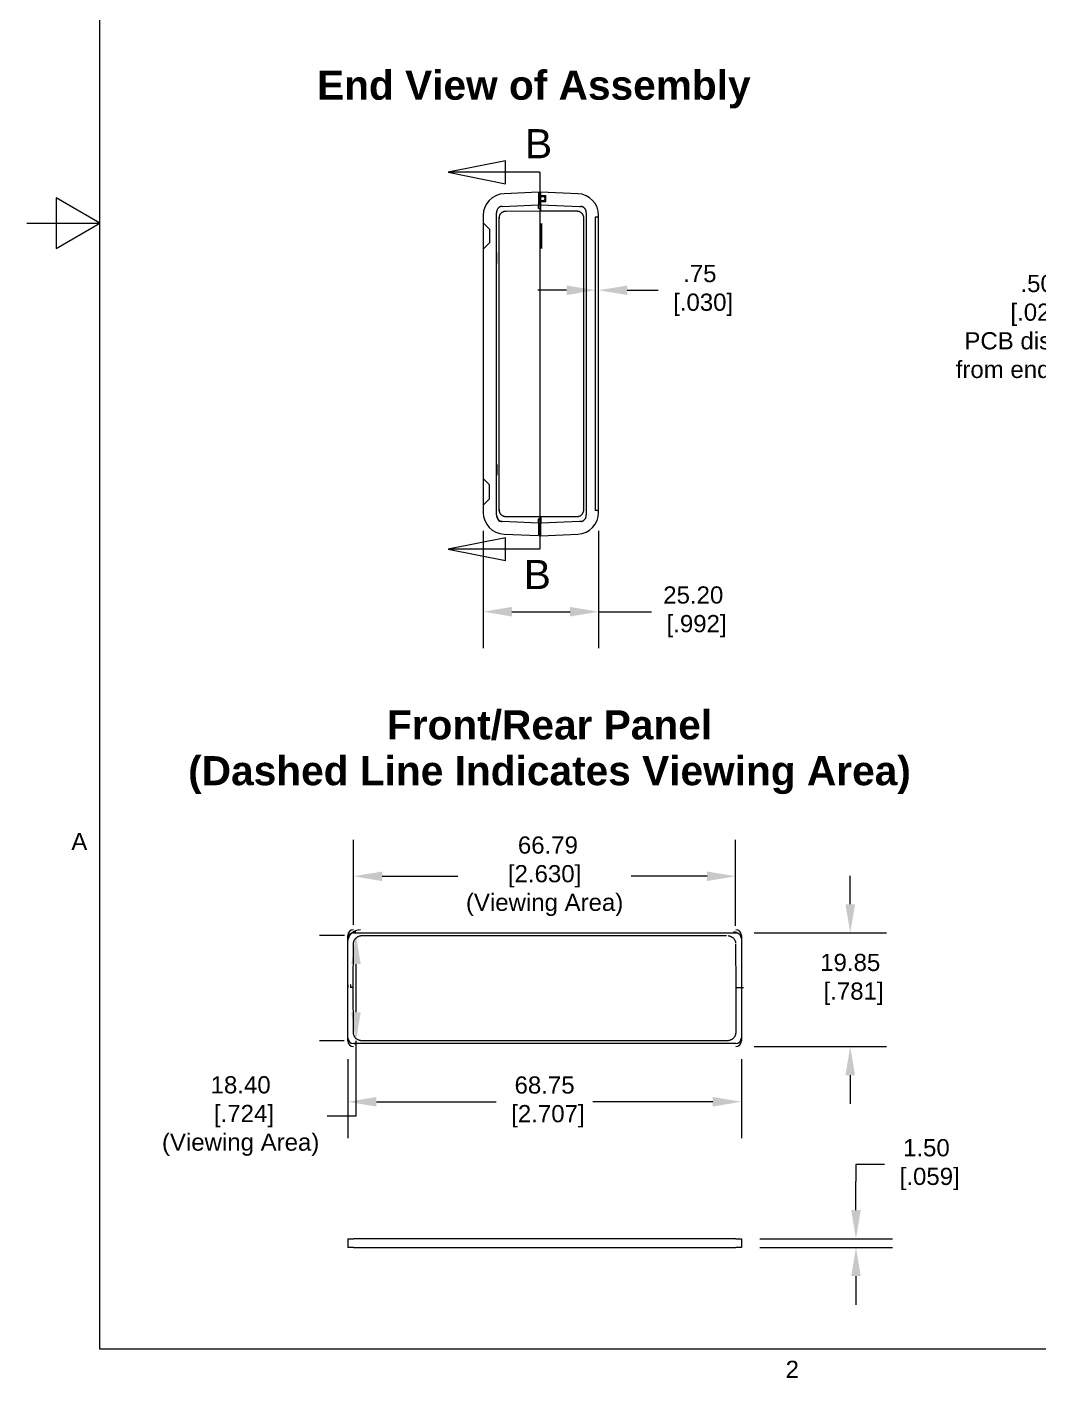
# Model space of a CAD drawing. Header units: millimetres. Extents: x 8 to 690, y 8 to 531.
# Drawn here: x 8.3 to 229.1, y 17.8 to 312.7 of the extents above; entities that cross this region are included whole.
import ezdxf

# ---------------------------------------------------------------- set-up
doc = ezdxf.new("R2010")
doc.units = ezdxf.units.MM
doc.header["$LTSCALE"] = 2.5
for name, color, linetype, lineweight in [('Border (ANSI)', 7, 'Continuous', 9), ('Dimension (ANSI)', 7, 'Continuous', 9), ('Hidden (ANSI)', 7, 'Continuous', 9), ('Section Line (ANSI)', 7, 'Continuous', 9), ('Symbol (ANSI)', 7, 'Continuous', 9), ('Visible (ANSI)', 7, 'Continuous', 9)]:
    doc.layers.add(name, color=color, linetype=linetype, lineweight=lineweight)
doc.styles.add('Label Text (ANSI)', font='ARIAL.TTF')
doc.styles.add('Note Text (ANSI)', font='ARIAL.TTF')
doc.dimstyles.new('Default - mm (ANSI)', dxfattribs={"dimscale": 2.5, "dimtxt": 1.5, "dimasz": 2.5, "dimexe": 3.175, "dimexo": 1.6002, "dimgap": 0.8, "dimtad": 0, "dimtih": 1, "dimtoh": 1, "dimrnd": 1e-08, "dimzin": 4, "dimdsep": 46, "dimtxsty": 'Note Text (ANSI)', "dimcen": 0.09, "dimdle": 10, "dimclrd": 256, "dimclre": 256, "dimclrt": 256, "dimadec": 1, "dimazin": 0, "dimtfac": 2.032, "dimtofl": 0, "dimtmove": 0, "dimatfit": 3, "dimfxl": 0, "dimtolj": 1, "dimtzin": 0, "dimlwd": -1, "dimlwe": -1, "dimarcsym": 0})

# ---------------------------------------------------------------- blocks, each defined once
blk = doc.blocks.new('Borders Default Border')
at = {"layer": 'Border (ANSI)', "flags": 128}
for points in [[(9.65, 9.65), (9.65, 206.25), (269.75, 206.25), (269.75, 9.65), (9.65, 9.65)], [(3.3, 107.95), (9.65, 107.95), (5.84, 110.15), (5.84, 105.75), (9.65, 107.95)]]:
    blk.add_lwpolyline(points, dxfattribs=at)
at = {"layer": 'Border (ANSI)', "char_height": 1.5, "attachment_point": 7, "style": 'Note Text (ANSI)'}
for s, insert in [('A', (7.17, 53.22)), ('2', (69.53, 7.14))]:
    blk.add_mtext(s, dxfattribs=dict(at, insert=insert))
blk = doc.blocks.new('*D5')
at = {"layer": 'Defpoints', "color": 0}
for p in [(78.25, 91.41), (164.18, 91.41), (164.18, 78.12)]:
    blk.add_point(p, dxfattribs=at)
at = {"layer": 'Dimension (ANSI)'}
for p, q in [((78.25, 87.41), (78.25, 70.18)), ((164.18, 87.41), (164.18, 70.18)), ((84.5, 78.12), (110.65, 78.12)), ((157.93, 78.12), (131.78, 78.12))]:
    blk.add_line(p, q, dxfattribs=at)
for points in [[(84.5, 79.16), (84.5, 77.08), (78.25, 78.12)], [(157.93, 79.16), (157.93, 77.08), (164.18, 78.12)]]:
    blk.add_solid(points, dxfattribs=at)
at = {"layer": 'Dimension (ANSI)', "insert": (121.22, 83.66), "char_height": 3.75, "attachment_point": 2, "style": 'Note Text (ANSI)'}
blk.add_mtext('\\A1;68.75\\P [2.707]', dxfattribs=at)
blk = doc.blocks.new('*D6')
at = {"layer": 'Defpoints', "color": 0}
for p in [(162.92, 127.34), (79.52, 112.76), (162.92, 112.55)]:
    blk.add_point(p, dxfattribs=at)
at = {"layer": 'Dimension (ANSI)'}
for p, q in [((79.52, 116.76), (79.52, 135.27)), ((162.92, 116.55), (162.92, 135.27)), ((85.77, 127.34), (102.29, 127.34)), ((156.67, 127.34), (140.14, 127.34))]:
    blk.add_line(p, q, dxfattribs=at)
for points in [[(85.77, 128.38), (85.77, 126.29), (79.52, 127.34)], [(156.67, 128.38), (156.67, 126.29), (162.92, 127.34)]]:
    blk.add_solid(points, dxfattribs=at)
at = {"layer": 'Dimension (ANSI)', "insert": (121.22, 127.34), "char_height": 3.75, "attachment_point": 5, "style": 'Note Text (ANSI)'}
blk.add_mtext('\\A1; 66.79\\P[2.630]\\P\\fArial|b0|i0;\\H3.7500;(Viewing Area)', dxfattribs=at)
blk = doc.blocks.new('*D7')
at = {"layer": 'Defpoints', "color": 0}
for p in [(81.54, 114.41), (80.05, 91.41), (81.51, 91.41)]:
    blk.add_point(p, dxfattribs=at)
at = {"layer": 'Dimension (ANSI)'}
for p, q in [((77.54, 114.41), (72.11, 114.41)), ((80.05, 108.16), (80.05, 97.66)), ((77.51, 91.41), (72.11, 91.41)), ((80.05, 91.41), (80.05, 74.97)), ((80.05, 74.97), (73.8, 74.97))]:
    blk.add_line(p, q, dxfattribs=at)
for points in [[(79.01, 108.16), (81.09, 108.16), (80.05, 114.41)], [(79.01, 97.66), (81.09, 97.66), (80.05, 91.41)]]:
    blk.add_solid(points, dxfattribs=at)
at = {"layer": 'Dimension (ANSI)', "insert": (54.88, 83.7), "char_height": 3.75, "attachment_point": 2, "style": 'Note Text (ANSI)'}
blk.add_mtext('\\A1;18.40\\P [.724]\\P(Viewing Area)', dxfattribs=at)
blk = doc.blocks.new('*D8')
at = {"layer": 'Defpoints', "color": 0}
for p in [(162.93, 114.97), (162.93, 90.16), (187.93, 90.16)]:
    blk.add_point(p, dxfattribs=at)
at = {"layer": 'Dimension (ANSI)'}
for p, q in [((187.93, 121.22), (187.93, 127.47)), ((166.93, 114.97), (195.87, 114.97)), ((166.93, 90.16), (195.87, 90.16)), ((187.93, 83.91), (187.93, 77.66))]:
    blk.add_line(p, q, dxfattribs=at)
for points in [[(186.89, 121.22), (188.98, 121.22), (187.93, 114.97)], [(186.89, 83.91), (188.98, 83.91), (187.93, 90.16)]]:
    blk.add_solid(points, dxfattribs=at)
at = {"layer": 'Dimension (ANSI)', "insert": (187.93, 110.41), "char_height": 3.75, "attachment_point": 2, "style": 'Note Text (ANSI)'}
blk.add_mtext('\\A1;19.85\\P [.781]', dxfattribs=at)
blk = doc.blocks.new('*D9')
at = {"layer": 'Defpoints', "color": 0}
for p in [(164.18, 48.22), (164.18, 46.34), (189.18, 46.34)]:
    blk.add_point(p, dxfattribs=at)
at = {"layer": 'Dimension (ANSI)'}
for p, q in [((195.43, 64.44), (189.18, 64.44)), ((189.18, 64.44), (189.18, 60.72)), ((189.18, 54.47), (189.18, 60.72)), ((168.18, 48.22), (197.12, 48.22)), ((168.18, 46.34), (197.12, 46.34)), ((189.18, 40.09), (189.18, 33.84))]:
    blk.add_line(p, q, dxfattribs=at)
for points in [[(188.14, 54.47), (190.23, 54.47), (189.18, 48.22)], [(188.14, 40.09), (190.23, 40.09), (189.18, 46.34)]]:
    blk.add_solid(points, dxfattribs=at)
at = {"layer": 'Dimension (ANSI)', "insert": (204.55, 69.97), "char_height": 3.75, "attachment_point": 2, "style": 'Note Text (ANSI)'}
blk.add_mtext('\\A1;1.50\\P [.059]', dxfattribs=at)
blk = doc.blocks.new('2dTransSection1')
at = {"layer": 'Section Line (ANSI)', "linetype": 'Continuous'}
for p, q in [((45.07, 113.4), (40.07, 112.4)), ((45.07, 111.4), (45.07, 113.4)), ((45.07, 112.4), (40.07, 112.4)), ((40.07, 112.4), (45.07, 111.4)), ((48.07, 112.4), (45.07, 112.4)), ((48.07, 112.4), (48.07, 79.49)), ((45.07, 80.49), (40.07, 79.49)), ((45.07, 78.49), (45.07, 80.49)), ((45.07, 79.49), (40.07, 79.49)), ((40.07, 79.49), (45.07, 78.49)), ((48.07, 79.49), (45.07, 79.49))]:
    blk.add_line(p, q, dxfattribs=at)
at = {"layer": 'Section Line (ANSI)'}
for p, q in [((48.07, 112.4), (48.07, 110.99)), ((48.07, 80.9), (48.07, 79.49))]:
    blk.add_line(p, q, dxfattribs=at)
at = {"layer": 'Section Line (ANSI)', "linetype": 'Continuous', "flags": 128}
for points in [[(45.07, 113.4), (40.07, 112.4), (45.07, 111.4), (45.07, 113.4)], [(45.07, 80.49), (40.07, 79.49), (45.07, 78.49), (45.07, 80.49)]]:
    blk.add_lwpolyline(points, dxfattribs=at)
at = {"layer": 'Section Line (ANSI)'}
for points in [[(45.07, 113.4), (40.07, 112.4), (45.07, 111.4), (45.07, 113.4)], [(45.07, 80.49), (40.07, 79.49), (45.07, 78.49), (45.07, 80.49)]]:
    blk.add_solid(points, dxfattribs=at)
at = {"layer": 'Section Line (ANSI)', "char_height": 2.54, "attachment_point": 7, "style": 'Label Text (ANSI)'}
for insert in [(46.78, 113.62), (46.67, 76.01)]:
    blk.add_mtext('B', dxfattribs=dict(at, insert=insert))
blk = doc.blocks.new('*D36')
at = {"layer": 'Defpoints', "color": 0}
for p in [(133.02, 271.56), (132.27, 271.16), (132.27, 255.24)]:
    blk.add_point(p, dxfattribs=at)
at = {"layer": 'Dimension (ANSI)'}
for p, q in [((126.02, 255.24), (119.77, 255.24)), ((139.27, 255.24), (145.99, 255.24))]:
    blk.add_line(p, q, dxfattribs=at)
for points in [[(126.02, 256.28), (126.02, 254.19), (132.27, 255.24)], [(139.27, 256.28), (139.27, 254.19), (133.02, 255.24)]]:
    blk.add_solid(points, dxfattribs=at)
at = {"layer": 'Dimension (ANSI)', "insert": (155.1, 260.76), "char_height": 3.75, "attachment_point": 2, "style": 'Note Text (ANSI)'}
blk.add_mtext('\\A1;.75\\P [.030]', dxfattribs=at)
blk = doc.blocks.new('*D37')
at = {"layer": 'Defpoints', "color": 0}
for p in [(107.82, 206.76), (133.02, 206.76), (133.02, 185.08)]:
    blk.add_point(p, dxfattribs=at)
at = {"layer": 'Dimension (ANSI)'}
for p, q in [((107.82, 202.76), (107.82, 177.14)), ((133.02, 202.76), (133.02, 177.14)), ((114.07, 185.08), (126.77, 185.08)), ((133.02, 185.08), (144.56, 185.08))]:
    blk.add_line(p, q, dxfattribs=at)
for points in [[(114.07, 186.12), (114.07, 184.04), (107.82, 185.08)], [(126.77, 186.12), (126.77, 184.04), (133.02, 185.08)]]:
    blk.add_solid(points, dxfattribs=at)
at = {"layer": 'Dimension (ANSI)', "insert": (153.67, 190.61), "char_height": 3.75, "attachment_point": 2, "style": 'Note Text (ANSI)'}
blk.add_mtext('\\A1;25.20\\P [.992]', dxfattribs=at)
blk = doc.blocks.new('*D38')
at = {"layer": 'Defpoints', "color": 0}
for p in [(261.06, 273.54), (261.56, 272.23), (261.06, 247.23)]:
    blk.add_point(p, dxfattribs=at)
at = {"layer": 'Dimension (ANSI)'}
for p, q in [((254.81, 247.23), (248.28, 247.23)), ((267.81, 247.23), (274.06, 247.23))]:
    blk.add_line(p, q, dxfattribs=at)
for points in [[(254.81, 248.27), (254.81, 246.19), (261.06, 247.23)], [(267.81, 248.27), (267.81, 246.19), (261.56, 247.23)]]:
    blk.add_solid(points, dxfattribs=at)
at = {"layer": 'Dimension (ANSI)', "insert": (228.72, 258.59), "char_height": 3.75, "attachment_point": 2, "style": 'Note Text (ANSI)'}
blk.add_mtext('\\A1;.50\\P [.020]\\PPCB distance\\Pfrom end Panel', dxfattribs=at)

msp = doc.modelspace()

# ---------------------------------------------------------------- linework, layer by layer
at = {"layer": 'Hidden (ANSI)'}
for p, q in [((120.42, 275.935), (121.52, 275.935)), ((120.42, 275.735), (121.02, 275.735)), ((120.42, 274.835), (121.02, 274.835)), ((120.42, 274.635), (121.52, 274.635)), ((121.32, 275.135), (121.32, 275.435)), ((121.52, 274.635), (121.52, 275.935)), ((120.42, 273.91), (119.92, 273.888)), ((109.22, 268.587), (107.82, 269.987)), ((109.22, 268.587), (109.22, 265.587)), ((111.32, 271.174), (111.32, 270.905)), ((120.295, 269.8), (120.295, 264.374)), ((120.545, 269.805), (120.545, 264.37)), ((132.77, 271.162), (132.27, 271.162)), ((132.27, 271.162), (132.27, 207.162)), ((109.22, 265.587), (107.82, 264.187)), ((110.82, 261.097), (110.82, 263.477)), ((110.82, 217.227), (110.82, 214.847)), ((109.22, 212.737), (107.82, 214.137)), ((109.22, 209.737), (109.22, 212.737)), ((109.22, 209.737), (107.82, 208.337)), ((111.32, 207.419), (111.32, 207.15)), ((132.77, 207.162), (132.27, 207.162)), ((111.87, 204.787), (111.32, 204.787)), ((120.42, 205.316), (119.92, 205.32)), ((119.92, 205.32), (119.92, 205.274)), ((119.92, 204.437), (120.42, 204.415)), ((78.246, 113.724), (78.246, 114.412)), ((164.184, 114.412), (164.184, 113.724)), ((78.912, 103.662), (78.855, 103.662)), ((78.907, 103.037), (78.912, 103.662)), ((162.934, 90.849), (79.496, 90.849))]:
    msp.add_line(p, q, dxfattribs=at)
at = {"layer": 'Hidden (ANSI)', "linetype": 'Continuous'}
for p, q in [((78.246, 91.412), (78.246, 113.724)), ((79.496, 114.974), (162.934, 114.974)), ((164.184, 113.724), (164.184, 91.412))]:
    msp.add_line(p, q, dxfattribs=at)
at = {"layer": 'Hidden (ANSI)'}
for centre, radius, start, end in [((121.02, 275.435), 0.3, 0, 90), ((121.02, 275.135), 0.3, 270, 0), ((132.77, 271.412), 0.25, 270, 0), ((132.77, 206.912), 0.25, 0, 90), ((111.87, 205.787), 1, 180, 270), ((81.025, 112.849), 2.812, 90, 177.5), ((79.496, 114.412), 1.25, 90, 180), ((162.934, 114.412), 1.25, 0, 90), ((79.496, 92.099), 1.25, 180, 270), ((162.934, 92.099), 1.25, 270, 0)]:
    msp.add_arc(centre, radius, start, end, dxfattribs=at)
at = {"layer": 'Hidden (ANSI)', "linetype": 'Continuous'}
for centre, start, end in [((79.496, 113.724), 90, 180), ((162.934, 113.724), 0, 90), ((79.496, 91.412), 180, 270), ((162.934, 91.412), 270, 0)]:
    msp.add_arc(centre, 1.25, start, end, dxfattribs=at)
at = {"layer": 'Visible (ANSI)'}
for p, q in [((119.92, 276.64), (112.363, 276.31)), ((119.92, 276.64), (119.92, 273.943)), ((120.42, 275.735), (119.92, 275.735)), ((120.42, 273.965), (120.42, 276.662)), ((128.477, 276.31), (120.42, 276.662)), ((107.82, 271.565), (107.82, 206.759)), ((110.728, 206.194), (110.728, 272.13)), ((111.932, 273.539), (119.92, 273.888)), ((112.808, 272.529), (120.42, 272.56)), ((119.92, 273.888), (119.92, 273.943)), ((119.92, 273.05), (119.92, 273.888)), ((120.42, 273.054), (119.92, 273.05)), ((120.42, 273.965), (120.42, 273.91)), ((120.42, 273.054), (120.42, 273.91)), ((120.42, 273.91), (128.946, 273.537)), ((120.42, 272.56), (120.42, 273.054)), ((120.42, 273.054), (120.42, 273.054)), ((120.42, 272.56), (120.42, 272.56)), ((120.42, 272.56), (128.225, 272.544)), ((130.308, 272.125), (130.308, 206.2)), ((133.02, 206.759), (133.02, 271.565)), ((111.32, 207.419), (111.32, 270.905)), ((129.72, 270.922), (129.72, 207.402)), ((119.92, 204.437), (111.932, 204.785)), ((120.419, 205.765), (112.808, 205.796)), ((119.92, 204.437), (119.92, 205.274)), ((119.92, 205.274), (120.42, 205.271)), ((120.42, 204.845), (119.92, 204.845)), ((119.92, 204.381), (119.92, 204.437)), ((119.92, 204.381), (119.92, 201.684)), ((120.42, 205.765), (120.419, 205.765)), ((128.225, 205.78), (120.42, 205.765)), ((120.42, 205.765), (120.42, 205.271)), ((120.42, 205.271), (120.42, 205.271)), ((120.42, 205.271), (120.42, 204.415)), ((128.946, 204.787), (120.42, 204.415)), ((120.42, 204.415), (120.42, 204.36)), ((120.42, 201.662), (120.42, 204.36)), ((112.363, 202.014), (119.92, 201.684)), ((120.42, 202.59), (119.92, 202.59)), ((120.42, 201.662), (128.477, 202.014)), ((78.318, 103.037), (78.318, 103.662)), ((79.468, 103.037), (78.851, 103.037)), ((78.851, 103.037), (78.851, 103.037)), ((162.962, 103.037), (162.942, 93.28)), ((162.962, 103.037), (163.58, 103.037)), ((163.58, 103.037), (163.58, 103.037)), ((163.58, 103.037), (164.649, 103.037)), ((78.246, 48.218), (79.496, 48.218)), ((78.246, 48.218), (78.246, 46.343)), ((162.934, 48.218), (79.496, 48.218)), ((162.934, 48.218), (164.184, 48.218)), ((164.184, 48.218), (164.184, 46.343)), ((79.496, 46.343), (78.246, 46.343)), ((79.496, 46.343), (162.934, 46.343)), ((164.184, 46.343), (162.934, 46.343))]:
    msp.add_line(p, q, dxfattribs=at)
at = {"layer": 'Visible (ANSI)', "linetype": 'Continuous'}
for p, q in [((79.468, 103.037), (79.507, 112.552)), ((81.536, 114.412), (160.894, 114.412)), ((162.923, 112.552), (162.962, 103.037)), ((79.488, 93.28), (79.468, 103.037)), ((160.915, 91.412), (81.515, 91.412))]:
    msp.add_line(p, q, dxfattribs=at)
at = {"layer": 'Visible (ANSI)', "flags": 128}
for points in [[(110.935, 272.944), (110.918, 272.913), (110.901, 272.882), (110.885, 272.851), (110.87, 272.819), (110.856, 272.787), (110.842, 272.754), (110.829, 272.721), (110.817, 272.688), (110.806, 272.654), (110.796, 272.62), (110.786, 272.586), (110.777, 272.552), (110.769, 272.518), (110.762, 272.483), (110.755, 272.448), (110.749, 272.413), (110.744, 272.378), (110.74, 272.343), (110.736, 272.308), (110.733, 272.272), (110.731, 272.237), (110.729, 272.201), (110.728, 272.166), (110.728, 272.13)], [(111.891, 273.537), (111.842, 273.532), (111.794, 273.526), (111.746, 273.517), (111.698, 273.507), (111.651, 273.495), (111.604, 273.482), (111.558, 273.466), (111.512, 273.448), (111.467, 273.429), (111.424, 273.408), (111.381, 273.384), (111.339, 273.36), (111.298, 273.333), (111.258, 273.305), (111.219, 273.275), (111.182, 273.243), (111.146, 273.211), (111.112, 273.176), (111.078, 273.141), (111.047, 273.104), (111.017, 273.065), (110.988, 273.026), (110.961, 272.985), (110.935, 272.944)], [(111.346, 271.232), (111.359, 271.302), (111.375, 271.374), (111.394, 271.446), (111.417, 271.52), (111.444, 271.594), (111.475, 271.668), (111.511, 271.742), (111.551, 271.815), (111.595, 271.887), (111.643, 271.956), (111.695, 272.021), (111.751, 272.084), (111.811, 272.144), (111.874, 272.2), (111.941, 272.252), (112.01, 272.3), (112.083, 272.343), (112.158, 272.383), (112.235, 272.417), (112.314, 272.447), (112.394, 272.472), (112.476, 272.493), (112.559, 272.508), (112.642, 272.52)], [(111.932, 273.539), (111.93, 273.539), (111.928, 273.539), (111.927, 273.539), (111.925, 273.539), (111.923, 273.539), (111.922, 273.538), (111.92, 273.538), (111.918, 273.538), (111.916, 273.538), (111.915, 273.538), (111.913, 273.538), (111.911, 273.538), (111.91, 273.538), (111.908, 273.538), (111.906, 273.538), (111.904, 273.537), (111.903, 273.537), (111.901, 273.537), (111.899, 273.537), (111.898, 273.537), (111.896, 273.537), (111.894, 273.537), (111.892, 273.537), (111.891, 273.537)], [(112.642, 272.52), (112.649, 272.52), (112.656, 272.521), (112.662, 272.522), (112.669, 272.522), (112.676, 272.523), (112.683, 272.523), (112.69, 272.524), (112.697, 272.524), (112.704, 272.525), (112.711, 272.525), (112.717, 272.526), (112.724, 272.526), (112.731, 272.527), (112.738, 272.527), (112.745, 272.527), (112.752, 272.528), (112.759, 272.528), (112.766, 272.528), (112.773, 272.528), (112.78, 272.528), (112.787, 272.528), (112.794, 272.529), (112.801, 272.529), (112.808, 272.529)], [(128.225, 272.544), (128.232, 272.544), (128.24, 272.544), (128.247, 272.544), (128.254, 272.544), (128.261, 272.544), (128.268, 272.543), (128.275, 272.543), (128.282, 272.543), (128.289, 272.543), (128.296, 272.542), (128.303, 272.542), (128.31, 272.542), (128.317, 272.541), (128.324, 272.541), (128.331, 272.54), (128.338, 272.54), (128.345, 272.539), (128.352, 272.539), (128.359, 272.538), (128.366, 272.538), (128.373, 272.537), (128.38, 272.536), (128.387, 272.536), (128.394, 272.535)], [(128.394, 272.535), (128.477, 272.524), (128.559, 272.508), (128.64, 272.488), (128.72, 272.464), (128.798, 272.434), (128.875, 272.401), (128.95, 272.362), (129.022, 272.319), (129.091, 272.272), (129.157, 272.221), (129.22, 272.166), (129.28, 272.107), (129.337, 272.045), (129.389, 271.98), (129.438, 271.912), (129.483, 271.841), (129.523, 271.768), (129.56, 271.693), (129.593, 271.617), (129.621, 271.541), (129.645, 271.466), (129.665, 271.391), (129.681, 271.318), (129.694, 271.246)], [(128.946, 273.537), (128.953, 273.537), (128.959, 273.537), (128.965, 273.536), (128.972, 273.536), (128.978, 273.536), (128.984, 273.536), (128.991, 273.535), (128.997, 273.535), (129.004, 273.535), (129.01, 273.534), (129.016, 273.534), (129.023, 273.534), (129.029, 273.534), (129.036, 273.533), (129.042, 273.533), (129.048, 273.533), (129.055, 273.532), (129.061, 273.532), (129.068, 273.532), (129.074, 273.532), (129.081, 273.531), (129.087, 273.531), (129.093, 273.531), (129.1, 273.53)], [(130.299, 272.306), (130.29, 272.384), (130.277, 272.461), (130.26, 272.538), (130.239, 272.613), (130.214, 272.688), (130.186, 272.761), (130.153, 272.832), (130.117, 272.902), (130.076, 272.969), (130.032, 273.033), (129.984, 273.095), (129.932, 273.153), (129.876, 273.208), (129.817, 273.26), (129.755, 273.307), (129.69, 273.35), (129.623, 273.389), (129.552, 273.424), (129.48, 273.453), (129.406, 273.478), (129.331, 273.498), (129.255, 273.514), (129.178, 273.524), (129.1, 273.53)], [(130.308, 272.125), (130.308, 272.132), (130.308, 272.14), (130.308, 272.147), (130.308, 272.155), (130.308, 272.162), (130.307, 272.17), (130.307, 272.178), (130.307, 272.185), (130.307, 272.193), (130.306, 272.2), (130.306, 272.208), (130.306, 272.215), (130.305, 272.223), (130.305, 272.23), (130.305, 272.238), (130.304, 272.245), (130.304, 272.253), (130.303, 272.261), (130.302, 272.268), (130.302, 272.276), (130.301, 272.283), (130.301, 272.291), (130.3, 272.298), (130.299, 272.306)], [(111.32, 270.905), (111.32, 270.919), (111.32, 270.933), (111.32, 270.947), (111.321, 270.961), (111.321, 270.975), (111.322, 270.989), (111.322, 271.003), (111.323, 271.016), (111.324, 271.03), (111.324, 271.044), (111.325, 271.058), (111.326, 271.071), (111.328, 271.085), (111.329, 271.099), (111.33, 271.112), (111.332, 271.126), (111.333, 271.139), (111.335, 271.153), (111.336, 271.166), (111.338, 271.18), (111.34, 271.193), (111.342, 271.206), (111.344, 271.219), (111.346, 271.232)], [(129.694, 271.246), (129.696, 271.233), (129.698, 271.22), (129.7, 271.207), (129.702, 271.194), (129.704, 271.181), (129.705, 271.167), (129.707, 271.154), (129.708, 271.141), (129.71, 271.127), (129.711, 271.114), (129.712, 271.1), (129.713, 271.087), (129.714, 271.073), (129.715, 271.06), (129.716, 271.046), (129.717, 271.032), (129.718, 271.019), (129.718, 271.005), (129.719, 270.991), (129.719, 270.978), (129.719, 270.964), (129.72, 270.95), (129.72, 270.936), (129.72, 270.922)], [(111.346, 207.092), (111.344, 207.105), (111.342, 207.118), (111.34, 207.131), (111.338, 207.145), (111.336, 207.158), (111.335, 207.171), (111.333, 207.185), (111.332, 207.198), (111.33, 207.212), (111.329, 207.225), (111.328, 207.239), (111.326, 207.253), (111.325, 207.267), (111.324, 207.28), (111.324, 207.294), (111.323, 207.308), (111.322, 207.322), (111.322, 207.336), (111.321, 207.349), (111.321, 207.363), (111.32, 207.377), (111.32, 207.391), (111.32, 207.405), (111.32, 207.419)], [(112.642, 205.805), (112.559, 205.816), (112.478, 205.832), (112.397, 205.852), (112.317, 205.876), (112.239, 205.905), (112.163, 205.939), (112.088, 205.978), (112.016, 206.021), (111.947, 206.068), (111.881, 206.119), (111.818, 206.174), (111.758, 206.232), (111.702, 206.295), (111.65, 206.36), (111.601, 206.428), (111.557, 206.499), (111.516, 206.571), (111.48, 206.646), (111.447, 206.722), (111.419, 206.798), (111.395, 206.873), (111.375, 206.948), (111.359, 207.021), (111.346, 207.092)], [(129.694, 207.078), (129.682, 207.008), (129.666, 206.937), (129.646, 206.864), (129.623, 206.79), (129.596, 206.716), (129.565, 206.641), (129.529, 206.567), (129.489, 206.494), (129.444, 206.422), (129.396, 206.353), (129.344, 206.287), (129.287, 206.225), (129.228, 206.165), (129.164, 206.109), (129.097, 206.057), (129.027, 206.009), (128.955, 205.965), (128.88, 205.926), (128.802, 205.892), (128.723, 205.862), (128.642, 205.837), (128.56, 205.816), (128.478, 205.801), (128.394, 205.789)], [(129.72, 207.402), (129.72, 207.388), (129.72, 207.374), (129.719, 207.36), (129.719, 207.347), (129.719, 207.333), (129.718, 207.319), (129.718, 207.306), (129.717, 207.292), (129.716, 207.278), (129.715, 207.265), (129.714, 207.251), (129.713, 207.238), (129.712, 207.224), (129.711, 207.211), (129.71, 207.197), (129.708, 207.184), (129.707, 207.17), (129.705, 207.157), (129.704, 207.144), (129.702, 207.131), (129.7, 207.117), (129.698, 207.104), (129.696, 207.091), (129.694, 207.078)], [(110.728, 206.194), (110.728, 206.158), (110.729, 206.123), (110.731, 206.087), (110.733, 206.052), (110.736, 206.017), (110.74, 205.981), (110.744, 205.946), (110.749, 205.911), (110.755, 205.876), (110.762, 205.841), (110.769, 205.807), (110.777, 205.772), (110.786, 205.738), (110.796, 205.704), (110.806, 205.67), (110.817, 205.637), (110.829, 205.603), (110.842, 205.57), (110.856, 205.538), (110.87, 205.505), (110.885, 205.473), (110.901, 205.442), (110.918, 205.411), (110.935, 205.381)], [(110.935, 205.381), (110.961, 205.339), (110.988, 205.298), (111.017, 205.259), (111.047, 205.221), (111.079, 205.184), (111.112, 205.148), (111.146, 205.114), (111.182, 205.081), (111.22, 205.049), (111.258, 205.019), (111.298, 204.991), (111.339, 204.965), (111.381, 204.94), (111.424, 204.917), (111.468, 204.895), (111.513, 204.876), (111.558, 204.858), (111.604, 204.843), (111.651, 204.829), (111.698, 204.817), (111.746, 204.807), (111.794, 204.799), (111.842, 204.792), (111.891, 204.788)], [(111.891, 204.788), (111.892, 204.788), (111.894, 204.788), (111.896, 204.787), (111.898, 204.787), (111.899, 204.787), (111.901, 204.787), (111.903, 204.787), (111.904, 204.787), (111.906, 204.787), (111.908, 204.787), (111.91, 204.787), (111.911, 204.786), (111.913, 204.786), (111.915, 204.786), (111.916, 204.786), (111.918, 204.786), (111.92, 204.786), (111.922, 204.786), (111.923, 204.786), (111.925, 204.786), (111.927, 204.786), (111.928, 204.786), (111.93, 204.785), (111.932, 204.785)], [(112.808, 205.796), (112.801, 205.796), (112.794, 205.796), (112.787, 205.796), (112.78, 205.796), (112.773, 205.796), (112.766, 205.796), (112.759, 205.797), (112.752, 205.797), (112.745, 205.797), (112.738, 205.797), (112.731, 205.798), (112.724, 205.798), (112.717, 205.799), (112.71, 205.799), (112.703, 205.799), (112.697, 205.8), (112.69, 205.8), (112.683, 205.801), (112.676, 205.802), (112.669, 205.802), (112.662, 205.803), (112.656, 205.803), (112.649, 205.804), (112.642, 205.805)], [(128.394, 205.789), (128.387, 205.789), (128.38, 205.788), (128.373, 205.787), (128.366, 205.787), (128.359, 205.786), (128.352, 205.786), (128.345, 205.785), (128.338, 205.784), (128.331, 205.784), (128.324, 205.784), (128.317, 205.783), (128.31, 205.783), (128.303, 205.782), (128.296, 205.782), (128.289, 205.782), (128.282, 205.781), (128.275, 205.781), (128.268, 205.781), (128.261, 205.781), (128.254, 205.781), (128.247, 205.781), (128.24, 205.78), (128.232, 205.78), (128.225, 205.78)], [(129.1, 204.794), (129.093, 204.794), (129.087, 204.793), (129.081, 204.793), (129.074, 204.793), (129.068, 204.793), (129.061, 204.792), (129.055, 204.792), (129.048, 204.792), (129.042, 204.791), (129.036, 204.791), (129.029, 204.791), (129.023, 204.79), (129.016, 204.79), (129.01, 204.79), (129.004, 204.79), (128.997, 204.789), (128.991, 204.789), (128.984, 204.789), (128.978, 204.788), (128.972, 204.788), (128.965, 204.788), (128.959, 204.788), (128.953, 204.787), (128.946, 204.787)], [(129.1, 204.794), (129.178, 204.8), (129.255, 204.811), (129.332, 204.826), (129.407, 204.846), (129.481, 204.871), (129.554, 204.901), (129.624, 204.936), (129.692, 204.975), (129.757, 205.018), (129.818, 205.066), (129.877, 205.117), (129.933, 205.172), (129.985, 205.231), (130.033, 205.292), (130.077, 205.357), (130.117, 205.424), (130.154, 205.493), (130.186, 205.564), (130.215, 205.637), (130.239, 205.711), (130.26, 205.787), (130.277, 205.863), (130.29, 205.941), (130.299, 206.019)], [(130.299, 206.019), (130.3, 206.026), (130.301, 206.034), (130.301, 206.041), (130.302, 206.049), (130.302, 206.056), (130.303, 206.064), (130.304, 206.071), (130.304, 206.079), (130.305, 206.086), (130.305, 206.094), (130.305, 206.102), (130.306, 206.109), (130.306, 206.117), (130.306, 206.124), (130.307, 206.132), (130.307, 206.139), (130.307, 206.147), (130.307, 206.154), (130.308, 206.162), (130.308, 206.169), (130.308, 206.177), (130.308, 206.185), (130.308, 206.192), (130.308, 206.2)], [(80.005, 115.152), (79.961, 115.152), (79.916, 115.15), (79.872, 115.148), (79.827, 115.145), (79.783, 115.142), (79.739, 115.137), (79.695, 115.131), (79.651, 115.125), (79.608, 115.118), (79.564, 115.109), (79.521, 115.1), (79.478, 115.09), (79.435, 115.079), (79.392, 115.067), (79.35, 115.054), (79.308, 115.04), (79.267, 115.025), (79.225, 115.009), (79.185, 114.992), (79.144, 114.974), (79.104, 114.955), (79.065, 114.935), (79.026, 114.915), (78.988, 114.893)], [(163.442, 114.893), (163.404, 114.915), (163.365, 114.935), (163.326, 114.955), (163.286, 114.974), (163.246, 114.992), (163.205, 115.009), (163.164, 115.025), (163.122, 115.04), (163.08, 115.054), (163.038, 115.067), (162.995, 115.079), (162.952, 115.09), (162.909, 115.1), (162.866, 115.109), (162.823, 115.118), (162.779, 115.125), (162.735, 115.131), (162.691, 115.137), (162.647, 115.142), (162.603, 115.145), (162.559, 115.148), (162.514, 115.15), (162.47, 115.152), (162.425, 115.152)], [(78.247, 113.698), (78.247, 113.696), (78.247, 113.694), (78.247, 113.692), (78.247, 113.69), (78.246, 113.688), (78.246, 113.685), (78.246, 113.683), (78.246, 113.681), (78.246, 113.679), (78.246, 113.677), (78.246, 113.675), (78.246, 113.673), (78.245, 113.67), (78.245, 113.668), (78.245, 113.666), (78.245, 113.664), (78.245, 113.662), (78.245, 113.66), (78.245, 113.658), (78.245, 113.655), (78.244, 113.653), (78.244, 113.651), (78.244, 113.649), (78.244, 113.647)], [(79.786, 90.688), (79.795, 90.687), (79.805, 90.686), (79.814, 90.685), (79.823, 90.684), (79.833, 90.684), (79.842, 90.683), (79.852, 90.682), (79.861, 90.682), (79.87, 90.681), (79.88, 90.68), (79.889, 90.68), (79.899, 90.679), (79.908, 90.679), (79.918, 90.679), (79.927, 90.678), (79.936, 90.678), (79.946, 90.678), (79.955, 90.677), (79.965, 90.677), (79.974, 90.677), (79.984, 90.677), (79.993, 90.677), (80.003, 90.677), (80.012, 90.677)]]:
    msp.add_lwpolyline(points, dxfattribs=at)
at = {"layer": 'Visible (ANSI)', "linetype": 'Continuous', "flags": 128}
for points in [[(79.507, 112.552), (79.507, 112.561), (79.507, 112.57), (79.507, 112.578), (79.507, 112.587), (79.508, 112.596), (79.508, 112.604), (79.508, 112.613), (79.509, 112.622), (79.509, 112.63), (79.509, 112.639), (79.51, 112.648), (79.51, 112.656), (79.511, 112.665), (79.511, 112.674), (79.512, 112.682), (79.512, 112.691), (79.513, 112.699), (79.514, 112.708), (79.514, 112.717), (79.515, 112.725), (79.516, 112.734), (79.517, 112.742), (79.518, 112.751), (79.518, 112.759)], [(79.518, 112.759), (79.532, 112.863), (79.552, 112.965), (79.577, 113.066), (79.608, 113.165), (79.644, 113.263), (79.687, 113.358), (79.735, 113.452), (79.789, 113.542), (79.847, 113.628), (79.911, 113.711), (79.98, 113.789), (80.053, 113.864), (80.131, 113.934), (80.213, 113.999), (80.298, 114.06), (80.386, 114.116), (80.477, 114.166), (80.57, 114.212), (80.665, 114.252), (80.76, 114.287), (80.854, 114.317), (80.947, 114.342), (81.038, 114.363), (81.127, 114.379)], [(81.127, 114.379), (81.144, 114.382), (81.16, 114.384), (81.177, 114.387), (81.193, 114.389), (81.21, 114.391), (81.227, 114.393), (81.243, 114.395), (81.26, 114.397), (81.277, 114.399), (81.294, 114.401), (81.311, 114.402), (81.328, 114.404), (81.346, 114.405), (81.363, 114.406), (81.38, 114.407), (81.397, 114.408), (81.415, 114.409), (81.432, 114.41), (81.449, 114.41), (81.467, 114.411), (81.484, 114.411), (81.501, 114.412), (81.519, 114.412), (81.536, 114.412)], [(161.303, 114.379), (161.39, 114.363), (161.48, 114.343), (161.57, 114.319), (161.662, 114.29), (161.755, 114.257), (161.847, 114.218), (161.94, 114.173), (162.032, 114.123), (162.121, 114.068), (162.207, 114.007), (162.289, 113.942), (162.368, 113.873), (162.442, 113.798), (162.512, 113.719), (162.577, 113.636), (162.637, 113.549), (162.692, 113.458), (162.741, 113.365), (162.784, 113.268), (162.821, 113.169), (162.853, 113.069), (162.878, 112.967), (162.898, 112.863), (162.912, 112.759)], [(79.499, 93.069), (79.498, 93.078), (79.497, 93.086), (79.497, 93.095), (79.496, 93.104), (79.495, 93.113), (79.494, 93.121), (79.494, 93.13), (79.493, 93.139), (79.492, 93.148), (79.492, 93.156), (79.491, 93.165), (79.491, 93.174), (79.49, 93.183), (79.49, 93.192), (79.49, 93.2), (79.489, 93.209), (79.489, 93.218), (79.489, 93.227), (79.488, 93.236), (79.488, 93.245), (79.488, 93.253), (79.488, 93.262), (79.488, 93.271), (79.488, 93.28)], [(81.11, 91.444), (81.023, 91.46), (80.933, 91.48), (80.842, 91.504), (80.75, 91.533), (80.657, 91.567), (80.564, 91.606), (80.471, 91.65), (80.38, 91.701), (80.29, 91.756), (80.204, 91.817), (80.122, 91.882), (80.043, 91.952), (79.969, 92.027), (79.899, 92.106), (79.833, 92.19), (79.773, 92.278), (79.719, 92.368), (79.67, 92.462), (79.627, 92.559), (79.59, 92.658), (79.558, 92.759), (79.533, 92.861), (79.513, 92.965), (79.499, 93.069)], [(81.515, 91.412), (81.498, 91.412), (81.48, 91.412), (81.463, 91.412), (81.446, 91.413), (81.429, 91.413), (81.412, 91.414), (81.394, 91.415), (81.377, 91.415), (81.36, 91.416), (81.343, 91.417), (81.326, 91.419), (81.31, 91.42), (81.293, 91.421), (81.276, 91.423), (81.259, 91.424), (81.242, 91.426), (81.226, 91.428), (81.209, 91.43), (81.192, 91.432), (81.176, 91.434), (81.159, 91.436), (81.143, 91.439), (81.126, 91.441), (81.11, 91.444)], [(161.32, 91.444), (161.304, 91.441), (161.288, 91.439), (161.271, 91.436), (161.255, 91.434), (161.238, 91.432), (161.222, 91.43), (161.205, 91.428), (161.188, 91.426), (161.172, 91.424), (161.155, 91.423), (161.138, 91.421), (161.121, 91.42), (161.104, 91.419), (161.087, 91.417), (161.07, 91.416), (161.053, 91.415), (161.036, 91.415), (161.019, 91.414), (161.002, 91.413), (160.984, 91.413), (160.967, 91.412), (160.95, 91.412), (160.933, 91.412), (160.915, 91.412)], [(162.931, 93.069), (162.917, 92.966), (162.898, 92.863), (162.873, 92.762), (162.842, 92.662), (162.805, 92.564), (162.763, 92.468), (162.715, 92.375), (162.661, 92.284), (162.603, 92.198), (162.539, 92.115), (162.47, 92.036), (162.397, 91.961), (162.319, 91.891), (162.237, 91.825), (162.152, 91.764), (162.064, 91.708), (161.973, 91.658), (161.879, 91.612), (161.784, 91.571), (161.689, 91.536), (161.594, 91.506), (161.501, 91.481), (161.41, 91.46), (161.32, 91.444)], [(162.942, 93.28), (162.942, 93.271), (162.942, 93.262), (162.942, 93.253), (162.942, 93.244), (162.942, 93.236), (162.942, 93.227), (162.941, 93.218), (162.941, 93.209), (162.941, 93.2), (162.94, 93.191), (162.94, 93.183), (162.939, 93.174), (162.939, 93.165), (162.938, 93.156), (162.938, 93.147), (162.937, 93.139), (162.937, 93.13), (162.936, 93.121), (162.935, 93.112), (162.934, 93.104), (162.934, 93.095), (162.933, 93.086), (162.932, 93.078), (162.931, 93.069)]]:
    msp.add_lwpolyline(points, dxfattribs=at)
at = {"layer": 'Visible (ANSI)'}
for centre, start, end in [((112.57, 271.565), 92.5, 180), ((128.27, 271.565), 0, 87.5), ((112.57, 206.759), 180, 267.5), ((128.27, 206.759), 272.5, 0)]:
    msp.add_arc(centre, 4.75, start, end, dxfattribs=at)

# ---------------------------------------------------------------- block references
at = {"xscale": 2.5, "yscale": 2.5, "zscale": 2.5}
msp.add_blockref('Borders Default Border', (0, 0), dxfattribs=at)
at = {"layer": 'Section Line (ANSI)', "xscale": 2.5, "yscale": 2.5, "zscale": 2.5}
msp.add_blockref('2dTransSection1', (0, 0), dxfattribs=at)

# ---------------------------------------------------------------- texts
at = {"layer": 'Symbol (ANSI)', "insert": (118.867, 303.175), "char_height": 6.35, "width": 112.4503, "attachment_point": 2, "style": 'Label Text (ANSI)'}
msp.add_mtext('{\\fArial|b1|i0;End View of Assembly}', dxfattribs=at)
at = {"layer": 'Symbol (ANSI)', "insert": (122.293, 163.555), "char_height": 6.35, "width": 166.03127, "attachment_point": 2, "line_spacing_factor": 0.944221, "style": 'Label Text (ANSI)'}
msp.add_mtext('{\\fArial|b1|i0;Front/Rear Panel\\P(Dashed Line Indicates Viewing Area)}', dxfattribs=at)

# ---------------------------------------------------------------- dimensions: what is measured, and where the dimension line sits
at = {"layer": 'Dimension (ANSI)'}
for base, p1, p2, override, picture, middle in [((132.27, 255.236), (133.02, 271.565), (132.27, 271.162), {"dimtih": 0, "dimtoh": 0, "dimdec": 2, "dimpost": '\\X', "dimse1": 1, "dimse2": 1, "dimtp": 0, "dimtm": 0, "dimtdec": 2, "dimatfit": 2}, '*D36', (155.096, 255.236)), ((164.184, 78.119), (78.246, 91.412), (164.184, 91.412), {"dimtih": 0, "dimtoh": 0, "dimdec": 2, "dimlfac": 0.8, "dimpost": '\\X', "dimtp": 0, "dimtm": 0, "dimtdec": 2, "dimatfit": 2}, '*D5', (121.215, 78.119))]:
    dim = msp.add_linear_dim(base=base, p1=p1, p2=p2, dimstyle='Default - mm (ANSI)', override=override, dxfattribs=at)
    dim.commit()
    dim.dimension.update_dxf_attribs({"geometry": picture, "text_midpoint": middle, "dimtype": 160})
for base, p1, p2, angle, text, override, picture, middle in [((261.061, 247.233), (261.561, 272.233), (261.061, 273.537), 180, '<>\\PPCB distance\\Pfrom end Panel', {"dimtih": 0, "dimtoh": 0, "dimdec": 2, "dimpost": '\\X', "dimse1": 1, "dimse2": 1, "dimtp": 0, "dimtm": 0, "dimtdec": 2, "dimatfit": 2, "dimtvp": -0.333333}, '*D38', (228.724, 247.233)), ((162.923, 127.336), (79.518, 112.759), (162.923, 112.552), 180, ' 66.79\\P[2.630]\\P\\fArial|b0|i0;\\H3.7500;(Viewing Area)', {"dimtih": 0, "dimtoh": 0, "dimdec": 2, "dimlfac": 0.8, "dimpost": '\\X', "dimtp": 0, "dimtm": 0, "dimtdec": 2, "dimatfit": 2}, '*D6', (121.216, 127.336)), ((80.05, 91.412), (81.536, 114.412), (81.515, 91.412), 270, '<>\\P(Viewing Area)', {"dimdec": 2, "dimlfac": 0.8, "dimpost": '\\X', "dimtp": 0, "dimtm": 0, "dimtdec": 2, "dimatfit": 2, "dimtvp": -0.25}, '*D7', (54.875, 74.973))]:
    dim = msp.add_linear_dim(base=base, p1=p1, p2=p2, angle=angle, text=text, dimstyle='Default - mm (ANSI)', override=override, dxfattribs=at)
    dim.commit()
    dim.dimension.update_dxf_attribs({"geometry": picture, "text_midpoint": middle, "dimtype": 160})
for base, p1, p2, angle, override, picture, middle in [((133.02, 185.078), (107.82, 206.759), (133.02, 206.759), 180, {"dimtih": 0, "dimtoh": 0, "dimdec": 2, "dimpost": '\\X', "dimtp": 0, "dimtm": 0, "dimtdec": 2, "dimatfit": 2}, '*D37', (153.672, 185.078)), ((187.934, 90.162), (162.934, 114.974), (162.934, 90.162), 270, {"dimdec": 2, "dimlfac": 0.8, "dimpost": '\\X', "dimtp": 0, "dimtm": 0, "dimtdec": 2, "dimatfit": 2}, '*D8', (187.934, 104.874)), ((189.184, 46.343), (164.184, 48.218), (164.184, 46.343), 90, {"dimdec": 2, "dimlfac": 0.8, "dimpost": '\\X', "dimtp": 0, "dimtm": 0, "dimtdec": 2, "dimtmove": 1, "dimatfit": 2}, '*D9', (189.483, 64.439))]:
    dim = msp.add_linear_dim(base=base, p1=p1, p2=p2, angle=angle, dimstyle='Default - mm (ANSI)', override=override, dxfattribs=at)
    dim.commit()
    dim.dimension.update_dxf_attribs({"geometry": picture, "text_midpoint": middle, "dimtype": 160})

doc.saveas('drawing.dxf')
